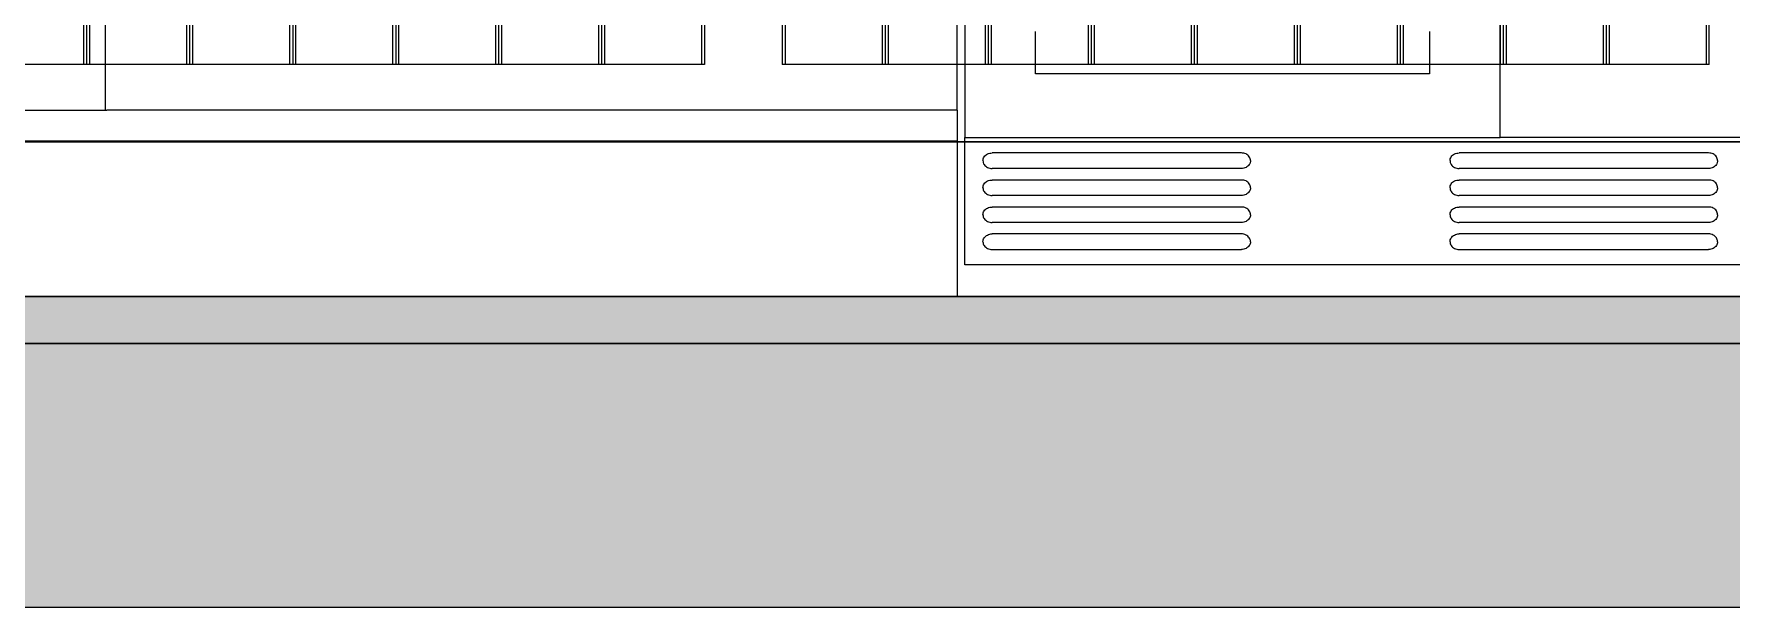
# Model space of a CAD drawing. Header units: millimetres. Extents: x 106699 to 122058, y 158555 to 162844.
# Drawn here: x 108671.4 to 108780.8, y 160724.3 to 160761.3 of the extents above; entities that cross this region are included whole.
import ezdxf

# ---------------------------------------------------------------- set-up
doc = ezdxf.new("R2010")
doc.units = ezdxf.units.MM
doc.layers.add('300_Z4_STR_F03$0$2-SPS-RCN', color=2, linetype='Continuous')
doc.layers.add('S2000-002 Çizgi', color=7, linetype='Continuous')
for name, color, linetype, lineweight in [('300_Z4_STR_F03$0$AUDIT_D_220920114151-103', 251, 'Continuous', 5), ('ahsap gorunus arka kalın', 43, 'Continuous', 9), ('ahsap kesit on', 40, 'Continuous', 20)]:
    doc.layers.add(name, color=color, linetype=linetype, lineweight=lineweight)

# ---------------------------------------------------------------- blocks, each defined once
blk = doc.blocks.new('A$C254879b2')
at = {"layer": 'S2000-002 Çizgi', "color": 8, "true_color": 0x7a7a7a}
for p, q in [((470.63, 12), (470.63, 87.5)), ((525.53, 12), (525.53, 87.4)), ((526.03, 81.88), (526.03, 10.24)), ((560.54, 10.24), (560.54, 81.88)), ((530.59, 16.82), (530.59, 17.07)), ((530.59, 16.52), (530.59, 16.82)), ((530.59, 16.2), (530.59, 16.52)), ((555.98, 17.07), (555.98, 16.82)), ((555.98, 16.82), (555.98, 16.52)), ((555.98, 16.52), (555.98, 16.2)), ((530.59, 15.86), (530.59, 16.2)), ((530.59, 15.53), (530.59, 15.86)), ((530.59, 15.21), (530.59, 15.53)), ((555.98, 16.2), (555.98, 15.86)), ((555.98, 15.86), (555.98, 15.53)), ((555.98, 15.53), (555.98, 15.21)), ((530.59, 14.91), (530.59, 15.21)), ((530.59, 14.66), (530.59, 14.91)), ((530.59, 14.46), (530.59, 14.66)), ((530.59, 14.33), (530.59, 14.46)), ((555.98, 14.33), (530.59, 14.33)), ((555.98, 15.21), (555.98, 14.91)), ((555.98, 14.91), (555.98, 14.66)), ((555.98, 14.66), (555.98, 14.46)), ((555.98, 14.46), (555.98, 14.33)), ((415.73, 12), (470.53, 12)), ((470.53, 12), (470.73, 12)), ((525.53, 12), (470.73, 12)), ((525.53, 12), (525.53, 10)), ((525.53, 10), (267.53, 10)), ((525.53, 10), (525.53, 0)), ((526.03, 2.01), (526.03, 10.24)), ((526.03, 10.24), (560.54, 10.24)), ((613.28, 10.24), (560.54, 10.24)), ((527.19, 8.74), (527.2, 8.8)), ((527.2, 8.8), (527.21, 8.86)), ((527.21, 8.86), (527.24, 8.93)), ((527.24, 8.93), (527.27, 8.99)), ((527.27, 8.99), (527.32, 9.04)), ((527.32, 9.04), (527.37, 9.09)), ((527.37, 9.09), (527.42, 9.13)), ((527.42, 9.13), (527.49, 9.17)), ((527.49, 9.17), (527.55, 9.2)), ((527.55, 9.2), (527.63, 9.22)), ((527.63, 9.22), (527.7, 9.23)), ((527.7, 9.23), (527.78, 9.24)), ((528.31, 9.24), (527.78, 9.24)), ((528.42, 9.24), (528.31, 9.24)), ((528.77, 9.24), (528.42, 9.24)), ((529.31, 9.24), (528.77, 9.24)), ((530.02, 9.24), (529.31, 9.24)), ((530.84, 9.24), (530.02, 9.24)), ((531.73, 9.24), (530.84, 9.24)), ((532.61, 9.24), (531.73, 9.24)), ((533.44, 9.24), (532.61, 9.24)), ((534.14, 9.24), (533.44, 9.24)), ((534.69, 9.24), (534.14, 9.24)), ((535.03, 9.24), (534.69, 9.24)), ((535.14, 9.24), (535.03, 9.24)), ((543.86, 9.24), (535.14, 9.24)), ((543.93, 9.23), (543.86, 9.24)), ((544.01, 9.22), (543.93, 9.23)), ((544.08, 9.2), (544.01, 9.22)), ((544.15, 9.17), (544.08, 9.2)), ((544.21, 9.13), (544.15, 9.17)), ((544.27, 9.09), (544.21, 9.13)), ((544.32, 9.04), (544.27, 9.09)), ((544.36, 8.99), (544.32, 9.04)), ((544.4, 8.93), (544.36, 8.99)), ((544.42, 8.86), (544.4, 8.93)), ((544.44, 8.8), (544.42, 8.86)), ((544.44, 8.74), (544.44, 8.8)), ((557.3, 8.74), (557.31, 8.8)), ((557.31, 8.8), (557.32, 8.86)), ((557.32, 8.86), (557.35, 8.93)), ((557.35, 8.93), (557.38, 8.99)), ((557.38, 8.99), (557.42, 9.04)), ((557.42, 9.04), (557.47, 9.09)), ((557.47, 9.09), (557.53, 9.13)), ((557.53, 9.13), (557.59, 9.17)), ((557.59, 9.17), (557.66, 9.2)), ((557.66, 9.2), (557.73, 9.22)), ((557.73, 9.22), (557.81, 9.23)), ((557.81, 9.23), (557.88, 9.24)), ((573.96, 9.24), (557.88, 9.24)), ((574.04, 9.23), (573.96, 9.24)), ((574.12, 9.22), (574.04, 9.23)), ((574.19, 9.2), (574.12, 9.22)), ((574.26, 9.17), (574.19, 9.2)), ((574.32, 9.13), (574.26, 9.17)), ((574.38, 9.09), (574.32, 9.13)), ((574.43, 9.04), (574.38, 9.09)), ((574.47, 8.99), (574.43, 9.04)), ((574.5, 8.93), (574.47, 8.99)), ((574.53, 8.86), (574.5, 8.93)), ((574.54, 8.8), (574.53, 8.86)), ((574.55, 8.74), (574.54, 8.8)), ((527.19, 8.74), (527.2, 8.67)), ((527.2, 8.67), (527.21, 8.61)), ((527.21, 8.61), (527.24, 8.54)), ((527.24, 8.54), (527.27, 8.49)), ((527.27, 8.49), (527.32, 8.43)), ((527.32, 8.43), (527.37, 8.38)), ((527.37, 8.38), (527.42, 8.34)), ((527.42, 8.34), (527.49, 8.3)), ((527.49, 8.3), (527.55, 8.27)), ((527.55, 8.27), (527.63, 8.25)), ((527.63, 8.25), (527.7, 8.24)), ((527.7, 8.24), (527.78, 8.24)), ((528.31, 8.24), (527.78, 8.24)), ((528.42, 8.24), (528.31, 8.24)), ((528.77, 8.24), (528.42, 8.24)), ((529.31, 8.24), (528.77, 8.24)), ((530.02, 8.24), (529.31, 8.24)), ((530.84, 8.24), (530.02, 8.24)), ((531.73, 8.24), (530.84, 8.24)), ((532.61, 8.24), (531.73, 8.24)), ((533.44, 8.24), (532.61, 8.24)), ((534.14, 8.24), (533.44, 8.24)), ((534.69, 8.24), (534.14, 8.24)), ((535.03, 8.24), (534.69, 8.24)), ((535.14, 8.24), (535.03, 8.24)), ((543.86, 8.24), (535.14, 8.24)), ((543.93, 8.24), (543.86, 8.24)), ((544.01, 8.25), (543.93, 8.24)), ((544.08, 8.27), (544.01, 8.25)), ((544.15, 8.3), (544.08, 8.27)), ((544.21, 8.34), (544.15, 8.3)), ((544.27, 8.38), (544.21, 8.34)), ((544.32, 8.43), (544.27, 8.38)), ((544.36, 8.49), (544.32, 8.43)), ((544.4, 8.54), (544.36, 8.49)), ((544.42, 8.61), (544.4, 8.54)), ((544.44, 8.67), (544.42, 8.61)), ((544.44, 8.74), (544.44, 8.67)), ((557.3, 8.74), (557.31, 8.67)), ((557.31, 8.67), (557.32, 8.61)), ((557.32, 8.61), (557.35, 8.54)), ((557.35, 8.54), (557.38, 8.49)), ((557.38, 8.49), (557.42, 8.43)), ((557.42, 8.43), (557.47, 8.38)), ((557.47, 8.38), (557.53, 8.34)), ((557.53, 8.34), (557.59, 8.3)), ((557.59, 8.3), (557.66, 8.27)), ((557.66, 8.27), (557.73, 8.25)), ((557.73, 8.25), (557.81, 8.24)), ((557.81, 8.24), (557.88, 8.24)), ((573.96, 8.24), (557.88, 8.24)), ((574.04, 8.24), (573.96, 8.24)), ((574.12, 8.25), (574.04, 8.24)), ((574.19, 8.27), (574.12, 8.25)), ((574.26, 8.3), (574.19, 8.27)), ((574.32, 8.34), (574.26, 8.3)), ((574.38, 8.38), (574.32, 8.34)), ((574.43, 8.43), (574.38, 8.38)), ((574.47, 8.49), (574.43, 8.43)), ((574.5, 8.54), (574.47, 8.49)), ((574.53, 8.61), (574.5, 8.54)), ((574.54, 8.67), (574.53, 8.61)), ((574.55, 8.74), (574.54, 8.67)), ((527.19, 6.99), (527.2, 7.06)), ((527.19, 6.99), (527.2, 6.93)), ((527.2, 7.06), (527.21, 7.12)), ((527.2, 6.93), (527.21, 6.86)), ((527.21, 7.12), (527.24, 7.18)), ((527.21, 6.86), (527.24, 6.8)), ((527.24, 7.18), (527.27, 7.24)), ((527.24, 6.8), (527.27, 6.74)), ((527.27, 7.24), (527.32, 7.3)), ((527.27, 6.74), (527.32, 6.69)), ((527.32, 7.3), (527.37, 7.35)), ((527.32, 6.69), (527.37, 6.64)), ((527.37, 7.35), (527.42, 7.39)), ((527.37, 6.64), (527.42, 6.6)), ((527.42, 7.39), (527.49, 7.43)), ((527.42, 6.6), (527.49, 6.56)), ((527.49, 7.43), (527.55, 7.46)), ((527.55, 7.46), (527.63, 7.48)), ((527.63, 7.48), (527.7, 7.49)), ((527.7, 7.49), (527.78, 7.49)), ((528.31, 7.49), (527.78, 7.49)), ((528.42, 7.49), (528.31, 7.49)), ((528.77, 7.49), (528.42, 7.49)), ((529.31, 7.49), (528.77, 7.49)), ((530.02, 7.49), (529.31, 7.49)), ((530.84, 7.49), (530.02, 7.49)), ((531.73, 7.49), (530.84, 7.49)), ((532.61, 7.49), (531.73, 7.49)), ((533.44, 7.49), (532.61, 7.49)), ((534.14, 7.49), (533.44, 7.49)), ((534.69, 7.49), (534.14, 7.49)), ((535.03, 7.49), (534.69, 7.49)), ((535.14, 7.49), (535.03, 7.49)), ((543.86, 7.49), (535.14, 7.49)), ((543.93, 7.49), (543.86, 7.49)), ((544.01, 7.48), (543.93, 7.49)), ((544.08, 7.46), (544.01, 7.48)), ((544.15, 7.43), (544.08, 7.46)), ((544.21, 7.39), (544.15, 7.43)), ((544.21, 6.6), (544.15, 6.56)), ((544.27, 7.35), (544.21, 7.39)), ((544.27, 6.64), (544.21, 6.6)), ((544.32, 7.3), (544.27, 7.35)), ((544.32, 6.69), (544.27, 6.64)), ((544.36, 7.24), (544.32, 7.3)), ((544.36, 6.74), (544.32, 6.69)), ((544.4, 7.18), (544.36, 7.24)), ((544.4, 6.8), (544.36, 6.74)), ((544.42, 7.12), (544.4, 7.18)), ((544.42, 6.86), (544.4, 6.8)), ((544.44, 7.06), (544.42, 7.12)), ((544.44, 6.93), (544.42, 6.86)), ((544.44, 6.99), (544.44, 7.06)), ((544.44, 6.99), (544.44, 6.93)), ((557.3, 6.99), (557.31, 7.06)), ((557.3, 6.99), (557.31, 6.93)), ((557.31, 7.06), (557.32, 7.12)), ((557.31, 6.93), (557.32, 6.86)), ((557.32, 7.12), (557.35, 7.18)), ((557.32, 6.86), (557.35, 6.8)), ((557.35, 7.18), (557.38, 7.24)), ((557.35, 6.8), (557.38, 6.74)), ((557.38, 7.24), (557.42, 7.3)), ((557.38, 6.74), (557.42, 6.69)), ((557.42, 7.3), (557.47, 7.35)), ((557.42, 6.69), (557.47, 6.64)), ((557.47, 7.35), (557.53, 7.39)), ((557.47, 6.64), (557.53, 6.6)), ((557.53, 7.39), (557.59, 7.43)), ((557.53, 6.6), (557.59, 6.56)), ((557.59, 7.43), (557.66, 7.46)), ((557.66, 7.46), (557.73, 7.48)), ((557.73, 7.48), (557.81, 7.49)), ((557.81, 7.49), (557.88, 7.49)), ((573.96, 7.49), (557.88, 7.49)), ((574.04, 7.49), (573.96, 7.49)), ((574.12, 7.48), (574.04, 7.49)), ((574.19, 7.46), (574.12, 7.48)), ((574.26, 7.43), (574.19, 7.46)), ((574.32, 7.39), (574.26, 7.43)), ((574.32, 6.6), (574.26, 6.56)), ((574.38, 7.35), (574.32, 7.39)), ((574.38, 6.64), (574.32, 6.6)), ((574.43, 7.3), (574.38, 7.35)), ((574.43, 6.69), (574.38, 6.64)), ((574.47, 7.24), (574.43, 7.3)), ((574.47, 6.74), (574.43, 6.69)), ((574.5, 7.18), (574.47, 7.24)), ((574.5, 6.8), (574.47, 6.74)), ((574.53, 7.12), (574.5, 7.18)), ((574.53, 6.86), (574.5, 6.8)), ((574.54, 7.06), (574.53, 7.12)), ((574.54, 6.93), (574.53, 6.86)), ((574.55, 6.99), (574.54, 7.06)), ((574.55, 6.99), (574.54, 6.93)), ((527.24, 5.44), (527.27, 5.5)), ((527.27, 5.5), (527.32, 5.56)), ((527.32, 5.56), (527.37, 5.61)), ((527.37, 5.61), (527.42, 5.65)), ((527.42, 5.65), (527.49, 5.68)), ((527.49, 6.56), (527.55, 6.53)), ((527.49, 5.68), (527.55, 5.71)), ((527.55, 6.53), (527.63, 6.51)), ((527.55, 5.71), (527.63, 5.73)), ((527.63, 6.51), (527.7, 6.5)), ((527.63, 5.73), (527.7, 5.75)), ((527.7, 6.5), (527.78, 6.49)), ((527.7, 5.75), (527.78, 5.75)), ((528.31, 6.49), (527.78, 6.49)), ((528.31, 5.75), (527.78, 5.75)), ((528.42, 6.49), (528.31, 6.49)), ((528.42, 5.75), (528.31, 5.75)), ((528.77, 6.49), (528.42, 6.49)), ((528.77, 5.75), (528.42, 5.75)), ((529.31, 6.49), (528.77, 6.49)), ((529.31, 5.75), (528.77, 5.75)), ((530.02, 6.49), (529.31, 6.49)), ((530.02, 5.75), (529.31, 5.75)), ((530.84, 6.49), (530.02, 6.49)), ((530.84, 5.75), (530.02, 5.75)), ((531.73, 6.49), (530.84, 6.49)), ((531.73, 5.75), (530.84, 5.75)), ((532.61, 6.49), (531.73, 6.49)), ((532.61, 5.75), (531.73, 5.75)), ((533.44, 6.49), (532.61, 6.49)), ((533.44, 5.75), (532.61, 5.75)), ((534.14, 6.49), (533.44, 6.49)), ((534.14, 5.75), (533.44, 5.75)), ((534.69, 6.49), (534.14, 6.49)), ((534.69, 5.75), (534.14, 5.75)), ((535.03, 6.49), (534.69, 6.49)), ((535.03, 5.75), (534.69, 5.75)), ((535.14, 6.49), (535.03, 6.49)), ((535.14, 5.75), (535.03, 5.75)), ((543.86, 6.49), (535.14, 6.49)), ((543.86, 5.75), (535.14, 5.75)), ((543.93, 6.5), (543.86, 6.49)), ((543.93, 5.75), (543.86, 5.75)), ((544.01, 6.51), (543.93, 6.5)), ((544.01, 5.73), (543.93, 5.75)), ((544.08, 6.53), (544.01, 6.51)), ((544.08, 5.71), (544.01, 5.73)), ((544.15, 6.56), (544.08, 6.53)), ((544.15, 5.68), (544.08, 5.71)), ((544.21, 5.65), (544.15, 5.68)), ((544.27, 5.61), (544.21, 5.65)), ((544.32, 5.56), (544.27, 5.61)), ((544.36, 5.5), (544.32, 5.56)), ((544.4, 5.44), (544.36, 5.5)), ((557.35, 5.44), (557.38, 5.5)), ((557.38, 5.5), (557.42, 5.56)), ((557.42, 5.56), (557.47, 5.61)), ((557.47, 5.61), (557.53, 5.65)), ((557.53, 5.65), (557.59, 5.68)), ((557.59, 6.56), (557.66, 6.53)), ((557.59, 5.68), (557.66, 5.71)), ((557.66, 6.53), (557.73, 6.51)), ((557.66, 5.71), (557.73, 5.73)), ((557.73, 6.51), (557.81, 6.5)), ((557.73, 5.73), (557.81, 5.75)), ((557.81, 6.5), (557.88, 6.49)), ((557.81, 5.75), (557.88, 5.75)), ((573.96, 6.49), (557.88, 6.49)), ((573.96, 5.75), (557.88, 5.75)), ((574.04, 6.5), (573.96, 6.49)), ((574.04, 5.75), (573.96, 5.75)), ((574.12, 6.51), (574.04, 6.5)), ((574.12, 5.73), (574.04, 5.75)), ((574.19, 6.53), (574.12, 6.51)), ((574.19, 5.71), (574.12, 5.73)), ((574.26, 6.56), (574.19, 6.53)), ((574.26, 5.68), (574.19, 5.71)), ((574.32, 5.65), (574.26, 5.68)), ((574.38, 5.61), (574.32, 5.65)), ((574.43, 5.56), (574.38, 5.61)), ((574.47, 5.5), (574.43, 5.56)), ((574.5, 5.44), (574.47, 5.5)), ((527.19, 5.25), (527.2, 5.32)), ((527.19, 5.25), (527.2, 5.19)), ((527.2, 5.32), (527.21, 5.38)), ((527.2, 5.19), (527.21, 5.12)), ((527.21, 5.38), (527.24, 5.44)), ((527.21, 5.12), (527.24, 5.06)), ((527.24, 5.06), (527.27, 5)), ((527.27, 5), (527.32, 4.95)), ((527.32, 4.95), (527.37, 4.9)), ((527.37, 4.9), (527.42, 4.86)), ((527.42, 4.86), (527.49, 4.82)), ((527.49, 4.82), (527.55, 4.79)), ((527.55, 4.79), (527.63, 4.77)), ((527.63, 4.77), (527.7, 4.76)), ((527.7, 4.76), (527.78, 4.75)), ((528.98, 4.75), (527.78, 4.75)), ((529.07, 4.75), (528.98, 4.75)), ((529.34, 4.75), (529.07, 4.75)), ((529.78, 4.75), (529.34, 4.75)), ((530.35, 4.75), (529.78, 4.75)), ((531.01, 4.75), (530.35, 4.75)), ((531.73, 4.75), (531.01, 4.75)), ((532.44, 4.75), (531.73, 4.75)), ((533.1, 4.75), (532.44, 4.75)), ((533.67, 4.75), (533.1, 4.75)), ((534.11, 4.75), (533.67, 4.75)), ((534.38, 4.75), (534.11, 4.75)), ((534.47, 4.75), (534.38, 4.75)), ((543.86, 4.75), (534.47, 4.75)), ((543.93, 4.76), (543.86, 4.75)), ((544.01, 4.77), (543.93, 4.76)), ((544.08, 4.79), (544.01, 4.77)), ((544.15, 4.82), (544.08, 4.79)), ((544.21, 4.86), (544.15, 4.82)), ((544.27, 4.9), (544.21, 4.86)), ((544.32, 4.95), (544.27, 4.9)), ((544.36, 5), (544.32, 4.95)), ((544.4, 5.06), (544.36, 5)), ((544.42, 5.38), (544.4, 5.44)), ((544.42, 5.12), (544.4, 5.06)), ((544.44, 5.32), (544.42, 5.38)), ((544.44, 5.19), (544.42, 5.12)), ((544.44, 5.25), (544.44, 5.32)), ((544.44, 5.25), (544.44, 5.19)), ((557.3, 5.25), (557.31, 5.32)), ((557.3, 5.25), (557.31, 5.19)), ((557.31, 5.32), (557.32, 5.38)), ((557.31, 5.19), (557.32, 5.12)), ((557.32, 5.38), (557.35, 5.44)), ((557.32, 5.12), (557.35, 5.06)), ((557.35, 5.06), (557.38, 5)), ((557.38, 5), (557.42, 4.95)), ((557.42, 4.95), (557.47, 4.9)), ((557.47, 4.9), (557.53, 4.86)), ((557.53, 4.86), (557.59, 4.82)), ((557.59, 4.82), (557.66, 4.79)), ((557.66, 4.79), (557.73, 4.77)), ((557.73, 4.77), (557.81, 4.76)), ((557.81, 4.76), (557.88, 4.75)), ((573.96, 4.75), (557.88, 4.75)), ((574.04, 4.76), (573.96, 4.75)), ((574.12, 4.77), (574.04, 4.76)), ((574.19, 4.79), (574.12, 4.77)), ((574.26, 4.82), (574.19, 4.79)), ((574.32, 4.86), (574.26, 4.82)), ((574.38, 4.9), (574.32, 4.86)), ((574.43, 4.95), (574.38, 4.9)), ((574.47, 5), (574.43, 4.95)), ((574.5, 5.06), (574.47, 5)), ((574.53, 5.38), (574.5, 5.44)), ((574.53, 5.12), (574.5, 5.06)), ((574.54, 5.32), (574.53, 5.38)), ((574.54, 5.19), (574.53, 5.12)), ((574.55, 5.25), (574.54, 5.32)), ((574.55, 5.25), (574.54, 5.19)), ((527.19, 3.51), (527.2, 3.58)), ((527.19, 3.51), (527.2, 3.44)), ((527.2, 3.58), (527.21, 3.64)), ((527.2, 3.44), (527.21, 3.38)), ((527.21, 3.64), (527.24, 3.7)), ((527.21, 3.38), (527.24, 3.32)), ((527.24, 3.7), (527.27, 3.76)), ((527.24, 3.32), (527.27, 3.26)), ((527.27, 3.76), (527.32, 3.81)), ((527.32, 3.81), (527.37, 3.86)), ((527.37, 3.86), (527.42, 3.91)), ((527.42, 3.91), (527.49, 3.94)), ((527.49, 3.94), (527.55, 3.97)), ((527.55, 3.97), (527.63, 3.99)), ((527.63, 3.99), (527.7, 4.01)), ((527.7, 4.01), (527.78, 4.01)), ((528.98, 4.01), (527.78, 4.01)), ((529.07, 4.01), (528.98, 4.01)), ((529.34, 4.01), (529.07, 4.01)), ((529.78, 4.01), (529.34, 4.01)), ((530.35, 4.01), (529.78, 4.01)), ((531.01, 4.01), (530.35, 4.01)), ((531.73, 4.01), (531.01, 4.01)), ((532.44, 4.01), (531.73, 4.01)), ((533.1, 4.01), (532.44, 4.01)), ((533.67, 4.01), (533.1, 4.01)), ((534.11, 4.01), (533.67, 4.01)), ((534.38, 4.01), (534.11, 4.01)), ((534.47, 4.01), (534.38, 4.01)), ((543.86, 4.01), (534.47, 4.01)), ((543.93, 4.01), (543.86, 4.01)), ((544.01, 3.99), (543.93, 4.01)), ((544.08, 3.97), (544.01, 3.99)), ((544.15, 3.94), (544.08, 3.97)), ((544.21, 3.91), (544.15, 3.94)), ((544.27, 3.86), (544.21, 3.91)), ((544.32, 3.81), (544.27, 3.86)), ((544.36, 3.76), (544.32, 3.81)), ((544.4, 3.7), (544.36, 3.76)), ((544.4, 3.32), (544.36, 3.26)), ((544.42, 3.64), (544.4, 3.7)), ((544.42, 3.38), (544.4, 3.32)), ((544.44, 3.58), (544.42, 3.64)), ((544.44, 3.44), (544.42, 3.38)), ((544.44, 3.51), (544.44, 3.58)), ((544.44, 3.51), (544.44, 3.44)), ((557.3, 3.51), (557.31, 3.58)), ((557.3, 3.51), (557.31, 3.44)), ((557.31, 3.58), (557.32, 3.64)), ((557.31, 3.44), (557.32, 3.38)), ((557.32, 3.64), (557.35, 3.7)), ((557.32, 3.38), (557.35, 3.32)), ((557.35, 3.7), (557.38, 3.76)), ((557.35, 3.32), (557.38, 3.26)), ((557.38, 3.76), (557.42, 3.81)), ((557.42, 3.81), (557.47, 3.86)), ((557.47, 3.86), (557.53, 3.91)), ((557.53, 3.91), (557.59, 3.94)), ((557.59, 3.94), (557.66, 3.97)), ((557.66, 3.97), (557.73, 3.99)), ((557.73, 3.99), (557.81, 4.01)), ((557.81, 4.01), (557.88, 4.01)), ((573.96, 4.01), (557.88, 4.01)), ((574.04, 4.01), (573.96, 4.01)), ((574.12, 3.99), (574.04, 4.01)), ((574.19, 3.97), (574.12, 3.99)), ((574.26, 3.94), (574.19, 3.97)), ((574.32, 3.91), (574.26, 3.94)), ((574.38, 3.86), (574.32, 3.91)), ((574.43, 3.81), (574.38, 3.86)), ((574.47, 3.76), (574.43, 3.81)), ((574.5, 3.7), (574.47, 3.76)), ((574.5, 3.32), (574.47, 3.26)), ((574.53, 3.64), (574.5, 3.7)), ((574.53, 3.38), (574.5, 3.32)), ((574.54, 3.58), (574.53, 3.64)), ((574.54, 3.44), (574.53, 3.38)), ((574.55, 3.51), (574.54, 3.58)), ((574.55, 3.51), (574.54, 3.44)), ((527.27, 3.26), (527.32, 3.21)), ((527.32, 3.21), (527.37, 3.16)), ((527.37, 3.16), (527.42, 3.11)), ((527.42, 3.11), (527.49, 3.08)), ((527.49, 3.08), (527.55, 3.05)), ((527.55, 3.05), (527.63, 3.03)), ((527.63, 3.03), (527.7, 3.01)), ((527.7, 3.01), (527.78, 3.01)), ((527.78, 3.01), (528.98, 3.01)), ((528.98, 3.01), (529.07, 3.01)), ((529.07, 3.01), (529.34, 3.01)), ((529.34, 3.01), (529.78, 3.01)), ((529.78, 3.01), (530.35, 3.01)), ((530.35, 3.01), (531.01, 3.01)), ((531.01, 3.01), (531.73, 3.01)), ((531.73, 3.01), (532.44, 3.01)), ((532.44, 3.01), (533.1, 3.01)), ((533.1, 3.01), (533.67, 3.01)), ((533.67, 3.01), (534.11, 3.01)), ((534.11, 3.01), (534.38, 3.01)), ((534.38, 3.01), (534.47, 3.01)), ((534.47, 3.01), (543.86, 3.01)), ((543.93, 3.01), (543.86, 3.01)), ((544.01, 3.03), (543.93, 3.01)), ((544.08, 3.05), (544.01, 3.03)), ((544.15, 3.08), (544.08, 3.05)), ((544.21, 3.11), (544.15, 3.08)), ((544.27, 3.16), (544.21, 3.11)), ((544.32, 3.21), (544.27, 3.16)), ((544.36, 3.26), (544.32, 3.21)), ((557.38, 3.26), (557.42, 3.21)), ((557.42, 3.21), (557.47, 3.16)), ((557.47, 3.16), (557.53, 3.11)), ((557.53, 3.11), (557.59, 3.08)), ((557.59, 3.08), (557.66, 3.05)), ((557.66, 3.05), (557.73, 3.03)), ((557.73, 3.03), (557.81, 3.01)), ((557.81, 3.01), (557.88, 3.01)), ((557.88, 3.01), (573.96, 3.01)), ((574.04, 3.01), (573.96, 3.01)), ((574.12, 3.03), (574.04, 3.01)), ((574.19, 3.05), (574.12, 3.03)), ((574.26, 3.08), (574.19, 3.05)), ((574.32, 3.11), (574.26, 3.08)), ((574.38, 3.16), (574.32, 3.11)), ((574.43, 3.21), (574.38, 3.16)), ((574.47, 3.26), (574.43, 3.21)), ((528.98, 2.01), (526.03, 2.01)), ((529.07, 2.01), (528.98, 2.01)), ((529.34, 2.01), (529.07, 2.01)), ((529.78, 2.01), (529.34, 2.01)), ((530.35, 2.01), (529.78, 2.01)), ((531.01, 2.01), (530.35, 2.01)), ((531.73, 2.01), (531.01, 2.01)), ((532.44, 2.01), (531.73, 2.01)), ((533.1, 2.01), (532.44, 2.01)), ((533.67, 2.01), (533.1, 2.01)), ((534.11, 2.01), (533.67, 2.01)), ((534.38, 2.01), (534.11, 2.01)), ((534.47, 2.01), (534.38, 2.01)), ((657.58, 2.01), (534.47, 2.01)), ((267.53, 0), (672.53, 0))]:
    blk.add_line(p, q, dxfattribs=at)
blk = doc.blocks.new('A$Cfe531ae8')
for p, q in [((280.58, 84.5), (280.58, 15)), ((280.78, 84.5), (280.78, 15)), ((280.97, 84.5), (280.97, 15)), ((287.22, 84.5), (287.22, 15)), ((287.42, 84.5), (287.42, 15)), ((287.61, 84.5), (287.61, 15)), ((293.86, 84.5), (293.86, 15)), ((294.06, 84.5), (294.06, 15)), ((294.25, 84.5), (294.25, 15)), ((300.5, 84.5), (300.5, 15)), ((300.7, 84.5), (300.7, 15)), ((300.89, 84.5), (300.89, 15)), ((307.14, 84.5), (307.14, 15)), ((307.33, 84.5), (307.33, 15)), ((307.53, 84.5), (307.53, 15)), ((313.78, 84.5), (313.78, 15)), ((313.97, 84.5), (313.97, 15)), ((314.17, 84.5), (314.17, 15)), ((320.42, 84.5), (320.42, 15)), ((320.61, 84.5), (320.61, 15)), ((325.61, 84.5), (325.61, 15)), ((325.81, 84.5), (325.81, 15)), ((332.06, 84.5), (332.06, 15)), ((332.25, 84.5), (332.25, 15)), ((332.45, 84.5), (332.45, 15)), ((338.69, 84.5), (338.69, 15)), ((338.89, 84.5), (338.89, 15)), ((339.09, 84.5), (339.09, 15)), ((345.33, 84.5), (345.33, 15)), ((345.53, 84.5), (345.53, 15)), ((345.72, 84.5), (345.72, 15)), ((351.97, 84.5), (351.97, 15)), ((352.17, 84.5), (352.17, 15)), ((352.36, 84.5), (352.36, 15)), ((358.61, 84.5), (358.61, 15)), ((358.81, 84.5), (358.81, 15)), ((359, 84.5), (359, 15)), ((365.25, 84.5), (365.25, 15)), ((365.45, 84.5), (365.45, 15)), ((365.64, 84.5), (365.64, 15)), ((371.89, 84.5), (371.89, 15)), ((372.08, 84.5), (372.08, 15)), ((372.28, 84.5), (372.28, 15)), ((378.53, 84.5), (378.53, 15)), ((378.72, 84.5), (378.72, 15)), ((378.92, 84.5), (378.92, 15)), ((385.17, 84.5), (385.17, 15)), ((385.36, 15), (385.36, 84.5)), ((280.58, 15), (274.34, 15)), ((280.78, 15), (280.58, 15)), ((280.97, 15), (280.78, 15)), ((287.22, 15), (280.97, 15)), ((287.42, 15), (287.22, 15)), ((287.61, 15), (287.42, 15)), ((293.86, 15), (287.61, 15)), ((294.06, 15), (293.86, 15)), ((294.25, 15), (294.06, 15)), ((300.5, 15), (294.25, 15)), ((300.7, 15), (300.5, 15)), ((300.89, 15), (300.7, 15)), ((307.14, 15), (300.89, 15)), ((307.33, 15), (307.14, 15)), ((307.53, 15), (307.33, 15)), ((313.78, 15), (307.53, 15)), ((313.97, 15), (313.78, 15)), ((314.17, 15), (313.97, 15)), ((320.42, 15), (314.17, 15)), ((320.61, 15), (320.42, 15)), ((325.81, 15), (325.61, 15)), ((332.06, 15), (325.81, 15)), ((332.25, 15), (332.06, 15)), ((332.45, 15), (332.25, 15)), ((338.69, 15), (332.45, 15)), ((338.89, 15), (338.69, 15)), ((339.09, 15), (338.89, 15)), ((345.33, 15), (339.09, 15)), ((345.53, 15), (345.33, 15)), ((345.72, 15), (345.53, 15)), ((351.97, 15), (345.72, 15)), ((352.17, 15), (351.97, 15)), ((352.36, 15), (352.17, 15)), ((358.61, 15), (352.36, 15)), ((358.81, 15), (358.61, 15)), ((359, 15), (358.81, 15)), ((365.25, 15), (359, 15)), ((365.45, 15), (365.25, 15)), ((365.64, 15), (365.45, 15)), ((371.89, 15), (365.64, 15)), ((372.08, 15), (371.89, 15)), ((372.28, 15), (372.08, 15)), ((378.53, 15), (372.28, 15)), ((378.72, 15), (378.53, 15)), ((378.92, 15), (378.72, 15)), ((385.17, 15), (378.92, 15)), ((385.36, 15), (385.17, 15)), ((255.86, 10), (516.86, 10)), ((516.86, 0), (93.86, 0))]:
    blk.add_line(p, q)

msp = doc.modelspace()

# ---------------------------------------------------------------- hatches: boundary and pattern name
at = {"layer": 'ahsap gorunus arka kalın', "true_color": 0xc3d8cc}
h = msp.add_hatch(dxfattribs=at)
h.set_pattern_fill('AR-B816', color=254, scale=0.04)
h.set_pattern_definition([(0, (-11544.62, 998.902), (0, 8.128), []), (90, (-11544.62, 998.902), (-8.128, 8.128), [8.128, -8.128])])
edge = h.paths.add_edge_path()
edge.add_line((108293.17, 160954.38), (108403.17, 160954.38))
edge.add_line((108403.17, 160954.38), (108403.17, 160822.32))
edge.add_line((108403.17, 160822.32), (108406.85, 160822.32))
edge.add_line((108406.85, 160822.32), (108406.85, 160917.37))
edge.add_line((108406.85, 160917.37), (108409.39, 160917.37))
edge.add_line((108409.39, 160917.37), (108467.33, 160917.37))
edge.add_line((108467.33, 160917.37), (108469.96, 160917.37))
edge.add_line((108469.96, 160917.37), (108469.96, 160903.01))
edge.add_line((108469.96, 160903.01), (108469.96, 160881.28))
edge.add_line((108469.96, 160881.28), (108484.09, 160881.28))
edge.add_line((108484.09, 160881.28), (108484.09, 160845.87))
edge.add_line((108484.09, 160845.87), (108496.4, 160845.87))
edge.add_line((108496.4, 160845.87), (108496.4, 160881.32))
edge.add_line((108496.4, 160881.32), (108502.92, 160881.32))
edge.add_line((108502.92, 160881.32), (108502.92, 160890.87))
edge.add_line((108502.92, 160890.87), (108497.92, 160890.87))
edge.add_line((108497.92, 160890.87), (108497.24, 160890.87))
edge.add_line((108497.24, 160890.87), (108497.18, 160891.02))
edge.add_line((108497.18, 160891.02), (108497.16, 160891.29))
edge.add_line((108497.16, 160891.29), (108496.88, 160891.31))
edge.add_line((108496.88, 160891.31), (108496.64, 160891.46))
edge.add_line((108496.64, 160891.46), (108496.52, 160891.68))
edge.add_line((108496.52, 160891.68), (108496.4, 160892.32))
edge.add_line((108496.4, 160892.32), (108496.39, 160892.37))
edge.add_line((108496.39, 160892.37), (108496.37, 160892.42))
edge.add_line((108496.37, 160892.42), (108496.35, 160892.47))
edge.add_line((108496.35, 160892.47), (108496.33, 160892.52))
edge.add_line((108496.33, 160892.52), (108496.31, 160892.57))
edge.add_line((108496.31, 160892.57), (108496.28, 160892.62))
edge.add_line((108496.28, 160892.62), (108496.25, 160892.66))
edge.add_line((108496.25, 160892.66), (108496.21, 160892.71))
edge.add_line((108496.21, 160892.71), (108496.18, 160892.75))
edge.add_line((108496.18, 160892.75), (108496.14, 160892.78))
edge.add_line((108496.14, 160892.78), (108496.07, 160892.83))
edge.add_line((108496.07, 160892.83), (108495.97, 160892.9))
edge.add_line((108495.97, 160892.9), (108495.82, 160893.1))
edge.add_line((108495.82, 160893.1), (108495.78, 160893.23))
edge.add_line((108495.78, 160893.23), (108665.07, 160893.23))
edge.add_line((108665.07, 160893.23), (108665.07, 160893.23))
edge.add_line((108665.07, 160893.23), (108664.97, 160893))
edge.add_line((108664.97, 160893), (108664.85, 160892.9))
edge.add_line((108664.85, 160892.9), (108664.65, 160892.72))
edge.add_line((108664.65, 160892.72), (108664.63, 160892.71))
edge.add_line((108664.63, 160892.71), (108664.6, 160892.66))
edge.add_line((108664.6, 160892.66), (108664.57, 160892.62))
edge.add_line((108664.57, 160892.62), (108664.54, 160892.57))
edge.add_line((108664.54, 160892.57), (108664.51, 160892.52))
edge.add_line((108664.51, 160892.52), (108664.49, 160892.47))
edge.add_line((108664.49, 160892.47), (108664.47, 160892.42))
edge.add_line((108664.47, 160892.42), (108664.45, 160892.37))
edge.add_line((108664.45, 160892.37), (108664.44, 160892.32))
edge.add_line((108664.44, 160892.32), (108664.32, 160891.64))
edge.add_line((108664.32, 160891.64), (108664.15, 160891.41))
edge.add_line((108664.15, 160891.41), (108663.93, 160891.3))
edge.add_line((108663.93, 160891.3), (108663.68, 160891.29))
edge.add_line((108663.68, 160891.29), (108663.66, 160890.93))
edge.add_line((108663.66, 160890.93), (108663.52, 160890.87))
edge.add_line((108663.52, 160890.87), (108662.92, 160890.87))
edge.add_line((108662.92, 160890.87), (108657.92, 160890.87))
edge.add_line((108657.92, 160890.87), (108657.92, 160881.34))
edge.add_line((108657.92, 160881.34), (108657.98, 160881.32))
edge.add_line((108657.98, 160881.32), (108691.92, 160881.32))
edge.add_line((108691.92, 160881.32), (108691.92, 160929.37))
edge.add_line((108691.92, 160929.37), (108685.58, 160927.09))
edge.add_line((108685.58, 160927.09), (108674.39, 160931.1))
edge.add_line((108674.39, 160931.1), (108673.9, 160931.79))
edge.add_line((108673.9, 160931.79), (108673.23, 160937.29))
edge.add_line((108673.23, 160937.29), (108673.23, 160938.53))
edge.add_line((108673.23, 160938.53), (108680.99, 160941.3))
edge.add_line((108680.99, 160941.3), (108680.99, 160942.26))
edge.add_line((108680.99, 160942.26), (108683.85, 160944.44))
edge.add_line((108683.85, 160944.44), (108683.85, 160947.47))
edge.add_line((108683.85, 160947.47), (108684.93, 160947.47))
edge.add_line((108684.93, 160947.47), (108684.93, 160973.84))
edge.add_line((108684.93, 160973.84), (108686.6, 160973.84))
edge.add_arc((108686.6, 160974.7), 0.863, 270, 347.6289)
edge.add_spline(control_points=[(108687.44, 160974.52), (108687.48, 160974.69), (108687.57, 160975.08), (108687.79, 160975.74), (108688.04, 160975.98), (108688.24, 160977.58), (108688.35, 160978.21), (108688.39, 160978.42)], knot_values=[0.403662, 0.403662, 0.403662, 0.403662, 0.710546, 1.090047, 1.568727, 1.932922, 2.167118, 2.167118, 2.167118, 2.167118], degree=3, periodic=0)
edge.add_line((108688.39, 160978.42), (108688.39, 160978.42))
edge.add_line((108688.39, 160978.42), (108681.27, 160978.42))
edge.add_line((108681.27, 160978.42), (108681.27, 160979.32))
edge.add_line((108681.27, 160979.32), (108529.89, 160979.32))
edge.add_line((108529.89, 160979.32), (108529.89, 160978.42))
edge.add_line((108529.89, 160978.42), (108528.39, 160978.42))
edge.add_line((108528.39, 160978.42), (108528.39, 160973.84))
edge.add_line((108528.39, 160973.84), (108526.23, 160973.84))
edge.add_line((108526.23, 160973.84), (108526.23, 160970.26))
edge.add_line((108526.23, 160970.26), (108526.22, 160947.47))
edge.add_line((108526.22, 160947.47), (108527.3, 160947.47))
edge.add_line((108527.3, 160947.47), (108527.3, 160944.44))
edge.add_arc((108528.17, 160944.44), 0.863, 180, 220.7053)
edge.add_line((108527.51, 160943.88), (108665.3, 160943.88))
edge.add_line((108665.3, 160943.88), (108665.3, 160943.24))
edge.add_line((108665.3, 160943.24), (108665.07, 160943.24))
edge.add_line((108665.07, 160943.24), (108664.97, 160943.01))
edge.add_line((108664.97, 160943.01), (108664.85, 160942.9))
edge.add_line((108664.85, 160942.9), (108664.65, 160942.73))
edge.add_line((108664.65, 160942.73), (108664.63, 160942.71))
edge.add_line((108664.63, 160942.71), (108664.6, 160942.67))
edge.add_line((108664.6, 160942.67), (108664.57, 160942.62))
edge.add_line((108664.57, 160942.62), (108664.54, 160942.57))
edge.add_line((108664.54, 160942.57), (108664.51, 160942.53))
edge.add_line((108664.51, 160942.53), (108664.49, 160942.48))
edge.add_line((108664.49, 160942.48), (108664.47, 160942.42))
edge.add_line((108664.47, 160942.42), (108664.45, 160942.37))
edge.add_line((108664.45, 160942.37), (108664.44, 160942.32))
edge.add_line((108664.44, 160942.32), (108664.32, 160941.64))
edge.add_line((108664.32, 160941.64), (108664.15, 160941.41))
edge.add_line((108664.15, 160941.41), (108663.93, 160941.3))
edge.add_line((108663.93, 160941.3), (108663.68, 160941.29))
edge.add_line((108663.68, 160941.29), (108663.66, 160940.93))
edge.add_line((108663.66, 160940.93), (108663.52, 160940.88))
edge.add_line((108663.52, 160940.88), (108662.92, 160940.88))
edge.add_line((108662.92, 160940.88), (108657.92, 160940.88))
edge.add_line((108657.92, 160940.88), (108657.92, 160917.88))
edge.add_line((108657.92, 160917.88), (108657.73, 160917.88))
edge.add_line((108657.73, 160917.88), (108657.53, 160917.88))
edge.add_line((108657.53, 160917.88), (108655.42, 160917.88))
edge.add_line((108655.42, 160917.88), (108655.21, 160917.88))
edge.add_line((108655.21, 160917.88), (108655.03, 160917.88))
edge.add_line((108655.03, 160917.88), (108654.97, 160917.88))
edge.add_line((108654.97, 160917.88), (108654.92, 160917.88))
edge.add_line((108654.92, 160917.88), (108654.92, 160940.88))
edge.add_line((108654.92, 160940.88), (108531.36, 160940.88))
edge.add_line((108531.36, 160940.88), (108537.93, 160938.53))
edge.add_line((108537.93, 160938.53), (108537.93, 160937.29))
edge.add_line((108537.93, 160937.29), (108537.26, 160931.79))
edge.add_line((108537.26, 160931.79), (108536.77, 160931.1))
edge.add_line((108536.77, 160931.1), (108525.58, 160927.09))
edge.add_line((108525.58, 160927.09), (108514.39, 160931.1))
edge.add_line((108514.39, 160931.1), (108513.9, 160931.79))
edge.add_line((108513.9, 160931.79), (108513.23, 160937.29))
edge.add_line((108513.23, 160937.29), (108513.23, 160938.53))
edge.add_line((108513.23, 160938.53), (108519.79, 160940.88))
edge.add_line((108519.79, 160940.88), (108505.92, 160940.88))
edge.add_line((108505.92, 160940.88), (108505.92, 160917.88))
edge.add_line((108505.92, 160917.88), (108505.73, 160917.88))
edge.add_line((108505.73, 160917.88), (108505.53, 160917.88))
edge.add_line((108505.53, 160917.88), (108503.42, 160917.88))
edge.add_line((108503.42, 160917.88), (108503.21, 160917.88))
edge.add_line((108503.21, 160917.88), (108503.03, 160917.88))
edge.add_line((108503.03, 160917.88), (108502.97, 160917.88))
edge.add_line((108502.97, 160917.88), (108502.92, 160917.88))
edge.add_line((108502.92, 160917.88), (108502.92, 160940.88))
edge.add_line((108502.92, 160940.88), (108497.92, 160940.88))
edge.add_line((108497.92, 160940.88), (108497.24, 160940.88))
edge.add_line((108497.24, 160940.88), (108497.18, 160941.02))
edge.add_line((108497.18, 160941.02), (108497.16, 160941.29))
edge.add_line((108497.16, 160941.29), (108496.88, 160941.31))
edge.add_line((108496.88, 160941.31), (108496.64, 160941.46))
edge.add_line((108496.64, 160941.46), (108496.52, 160941.68))
edge.add_line((108496.52, 160941.68), (108496.4, 160942.32))
edge.add_line((108496.4, 160942.32), (108496.39, 160942.37))
edge.add_line((108496.39, 160942.37), (108496.37, 160942.42))
edge.add_line((108496.37, 160942.42), (108496.35, 160942.48))
edge.add_line((108496.35, 160942.48), (108496.33, 160942.53))
edge.add_line((108496.33, 160942.53), (108496.31, 160942.57))
edge.add_line((108496.31, 160942.57), (108496.28, 160942.62))
edge.add_line((108496.28, 160942.62), (108496.25, 160942.67))
edge.add_line((108496.25, 160942.67), (108496.21, 160942.71))
edge.add_line((108496.21, 160942.71), (108496.18, 160942.75))
edge.add_line((108496.18, 160942.75), (108496.14, 160942.78))
edge.add_line((108496.14, 160942.78), (108496.07, 160942.84))
edge.add_line((108496.07, 160942.84), (108495.97, 160942.9))
edge.add_line((108495.97, 160942.9), (108495.82, 160943.11))
edge.add_line((108495.82, 160943.11), (108495.78, 160943.24))
edge.add_line((108495.78, 160943.24), (108522.27, 160943.24))
edge.add_line((108522.27, 160943.24), (108523.85, 160944.44))
edge.add_line((108523.85, 160944.44), (108523.85, 160947.47))
edge.add_line((108523.85, 160947.47), (108524.93, 160947.47))
edge.add_line((108524.93, 160947.47), (108524.93, 160973.84))
edge.add_line((108524.93, 160973.84), (108526.6, 160973.84))
edge.add_line((108526.6, 160973.84), (108528.39, 160973.84))
edge.add_line((108528.39, 160973.84), (108528.39, 160978.42))
edge.add_line((108528.39, 160978.42), (108529.89, 160978.42))
edge.add_line((108529.89, 160978.42), (108529.89, 160979.28))
edge.add_line((108529.89, 160979.28), (108521.27, 160979.28))
edge.add_line((108521.27, 160979.28), (108485.58, 160979.32))
edge.add_line((108485.58, 160979.32), (108449.89, 160979.32))
edge.add_line((108449.89, 160979.32), (108449.89, 160978.42))
edge.add_line((108449.89, 160978.42), (108448.39, 160978.42))
edge.add_line((108448.39, 160978.42), (108448.39, 160973.84))
edge.add_line((108448.39, 160973.84), (108446.23, 160973.84))
edge.add_line((108446.23, 160973.84), (108446.23, 160970.26))
edge.add_line((108446.23, 160970.26), (108446.22, 160947.47))
edge.add_line((108446.22, 160947.47), (108447.3, 160947.47))
edge.add_line((108447.3, 160947.47), (108447.3, 160944.44))
edge.add_arc((108448.17, 160944.44), 0.863, 180, 231.3402)
edge.add_line((108447.63, 160943.76), (108449.14, 160942.56))
edge.add_arc((108448.6, 160941.88), 0.863, 0, 51.3402, ccw=False)
edge.add_line((108449.46, 160941.88), (108449.46, 160941.44))
edge.add_line((108449.46, 160941.44), (108441.7, 160941.44))
edge.add_line((108441.7, 160941.44), (108441.7, 160941.88))
edge.add_arc((108442.56, 160941.88), 0.863, 128.6598, 180, ccw=False)
edge.add_line((108442.02, 160942.56), (108443.53, 160943.76))
edge.add_arc((108442.99, 160944.44), 0.863, 308.6598, 360)
edge.add_line((108443.85, 160944.44), (108443.85, 160947.47))
edge.add_line((108443.85, 160947.47), (108444.93, 160947.47))
edge.add_line((108444.93, 160947.47), (108444.93, 160973.84))
edge.add_line((108444.93, 160973.84), (108446.6, 160973.84))
edge.add_line((108446.6, 160973.84), (108448.39, 160973.84))
edge.add_line((108448.39, 160973.84), (108448.39, 160978.42))
edge.add_line((108448.39, 160978.42), (108449.89, 160978.42))
edge.add_line((108449.89, 160978.42), (108449.89, 160979.28))
edge.add_line((108449.89, 160979.28), (108441.27, 160979.28))
edge.add_line((108441.27, 160979.28), (108405.58, 160979.32))
edge.add_line((108405.58, 160979.32), (108405.58, 160993.37))
edge.add_line((108405.58, 160993.37), (108404.58, 160993.37))
edge.add_line((108404.58, 160993.37), (108404.58, 160994.37))
edge.add_line((108404.58, 160994.37), (108351.83, 160994.37))
edge.add_line((108351.83, 160994.37), (108351.83, 160993.12))
edge.add_arc((108351.2, 160993.12), 0.625, -90, 0, ccw=False)
edge.add_line((108351.2, 160992.5), (108350.2, 160992.5))
edge.add_line((108350.2, 160992.5), (108348.27, 160992.5))
edge.add_arc((108347.05, 160992.77), 1.25, 270, 347.6292, ccw=False)
edge.add_line((108347.05, 160991.52), (108344.1, 160991.52))
edge.add_arc((108344.1, 160992.77), 1.25, 192.3708, 270, ccw=False)
edge.add_line((108342.88, 160992.5), (108340.96, 160992.5))
edge.add_line((108340.96, 160992.5), (108339.95, 160992.5))
edge.add_arc((108339.95, 160993.12), 0.625, 180, 270, ccw=False)
edge.add_line((108339.33, 160993.12), (108339.33, 160994.37))
edge.add_line((108339.33, 160994.37), (108246.39, 160994.37))
edge.add_line((108246.39, 160994.37), (108246.39, 160993.37))
edge.add_line((108246.39, 160993.37), (108245.39, 160993.37))
edge.add_line((108245.39, 160993.37), (108245.39, 160991.37))
edge.add_line((108245.39, 160991.37), (108245.39, 160897.37))
edge.add_line((108245.39, 160897.37), (108245.39, 160893.37))
edge.add_line((108245.39, 160893.37), (108243.4, 160893.37))
edge.add_line((108243.4, 160893.37), (108211.39, 160893.37))
edge.add_line((108211.39, 160893.37), (108211.39, 160891.37))
edge.add_line((108211.39, 160891.37), (108209.39, 160891.37))
edge.add_line((108209.39, 160891.37), (108209.39, 160893.37))
edge.add_line((108209.39, 160893.37), (108208.14, 160893.37))
edge.add_line((108208.14, 160893.37), (108208.14, 160893.21))
edge.add_line((108208.14, 160893.21), (108207.68, 160893.21))
edge.add_arc((108207.39, 160893.21), 0.29, -180, 0, ccw=False)
edge.add_line((108207.1, 160893.21), (108206.64, 160893.21))
edge.add_line((108206.64, 160893.21), (108205.39, 160893.37))
edge.add_line((108205.39, 160893.37), (108205.39, 160835.87))
edge.add_line((108205.39, 160835.87), (108275.09, 160835.87))
edge.add_line((108275.09, 160835.87), (108275.39, 160835.57))
edge.add_line((108275.39, 160835.57), (108275.39, 160833.87))
edge.add_line((108275.39, 160833.87), (108273.32, 160833.87))
edge.add_line((108273.32, 160833.87), (108273.32, 160754.32))
edge.add_line((108273.32, 160754.32), (108292.77, 160754.32))
edge.add_line((108292.77, 160754.32), (108292.77, 160755.37))
edge.add_line((108292.77, 160755.37), (108293.17, 160755.37))
edge.add_line((108293.17, 160755.37), (108293.17, 160954.38))
h.paths.add_polyline_path([(108334.89, 160975.39), (108334.33, 160982.38, -0.393446), (108334.89, 160983.16), (108342.24, 160984.35, 0.339519), (108342.77, 160985.03), (108342.77, 160988, -0.414214), (108343.47, 160988.7), (108347.69, 160988.7, -0.414214), (108348.39, 160988), (108348.39, 160985.03, 0.339519), (108348.91, 160984.35), (108356.22, 160983.17, -0.388948), (108356.83, 160982.44), (108356.27, 160975.45, -0.286267), (108355.85, 160974.83), (108346.98, 160972.18), (108344.17, 160972.18), (108335.31, 160974.83, -0.26287)], flags=16)
h.paths.add_polyline_path([(108844.93, 160973.84), (108844.56, 160973.84), (108842.76, 160973.84), (108842.76, 160978.42), (108841.27, 160978.42), (108841.27, 160979.32), (108689.89, 160979.32), (108689.89, 160978.42), (108688.39, 160978.42), (108688.39, 160973.84), (108686.23, 160973.84), (108686.23, 160970.26), (108686.22, 160947.47), (108687.3, 160947.47), (108687.3, 160944.44, 0.227838), (108687.63, 160943.76), (108689.14, 160942.56, -0.227838), (108689.46, 160941.88), (108689.46, 160941.28), (108691.92, 160940.37), (108691.92, 160954.38), (108695.92, 160954.38), (108833.92, 160954.38), (108837.92, 160954.38), (108837.92, 160940.21), (108840.99, 160941.3), (108840.99, 160942.26), (108843.85, 160944.44), (108843.85, 160947.47), (108844.93, 160947.47)])
h.paths.add_polyline_path([(108837.92, 160929.84), (108837.92, 160881.32), (108912.46, 160881.32), (108912.46, 160835.82), (108915.89, 160835.82), (108915.89, 160833.82), (108913.89, 160833.82), (108913.89, 160754.32), (108999.19, 160754.32), (108999.19, 160979.32), (108849.89, 160979.32), (108849.89, 160978.42), (108848.39, 160978.42), (108848.39, 160973.84), (108846.22, 160973.84), (108846.22, 160947.47), (108847.3, 160947.47), (108847.3, 160944.44), (108850.16, 160942.26), (108850.16, 160941.3), (108857.93, 160938.53), (108857.93, 160937.29), (108857.26, 160931.79), (108856.77, 160931.1), (108845.58, 160927.09)])

# ---------------------------------------------------------------- linework, layer by layer
at = {"layer": '300_Z4_STR_F03$0$2-SPS-RCN'}
msp.add_lwpolyline([(108182.39, 160724.32), (109041.38, 160724.32), (109041.38, 160724.32), (109087.39, 160724.32), (109087.39, 160724.32), (109087.39, 160724.32), (109087.39, 160741.32), (108182.39, 160741.32), (108182.39, 160724.32)], dxfattribs=at)

# ---------------------------------------------------------------- next in the draw order: block references
at = {"layer": 'S2000-002 Çizgi'}
msp.add_blockref('A$C254879b2', (108205.39, 160744.37, -0.02), dxfattribs=at)

# ---------------------------------------------------------------- next in the draw order: hatches: boundary and pattern name
at = {"layer": '300_Z4_STR_F03$0$AUDIT_D_220920114151-103', "true_color": 0x303030}
h = msp.add_hatch(color=250, dxfattribs=at)
h.dxf.hatch_style = 1
h.paths.add_polyline_path([(109087.39, 161043.32), (108291.38, 161043.32), (108290.9, 161043.32), (108182.39, 161043.32), (108182.39, 161073.32), (109087.39, 161073.32)])
edge = h.paths.add_edge_path()
edge.add_line((107786.01, 160724.32), (107786.01, 160724.32))
edge.add_line((107786.01, 160724.32), (107786.01, 160738.32))
h.paths.add_polyline_path([(108182.39, 160741.32), (108182.39, 160724.32), (109041.38, 160724.32), (109041.38, 160724.32), (109087.39, 160724.32), (109087.39, 160741.32)])
at = {"layer": 'S2000-002 Çizgi', "true_color": 0x7a7a7a}
h = msp.add_hatch(color=8, dxfattribs=at)
h.dxf.hatch_style = 1
h.paths.add_polyline_path([(108202.39, 160744.32), (108202.39, 160741.32), (109067.39, 160741.32), (109067.39, 160744.32)])

# ---------------------------------------------------------------- next in the draw order: linework, layer by layer
at = {"layer": '300_Z4_STR_F03$0$2-SPS-RCN'}
msp.add_lwpolyline([(108202.39, 160741.32), (109067.39, 160741.32), (109067.39, 160744.32), (108202.39, 160744.32)], close=True, dxfattribs=at)
at = {"layer": 'ahsap kesit on'}
msp.add_line((109064.39, 160754.32, 0.02), (108205.39, 160754.32, -0.02), dxfattribs=at)

# ---------------------------------------------------------------- next in the draw order: block references
at = {"layer": 'S2000-002 Çizgi'}
msp.add_blockref('A$Cfe531ae8', (108394.03, 160744.32), dxfattribs=at)

doc.saveas('drawing.dxf')
